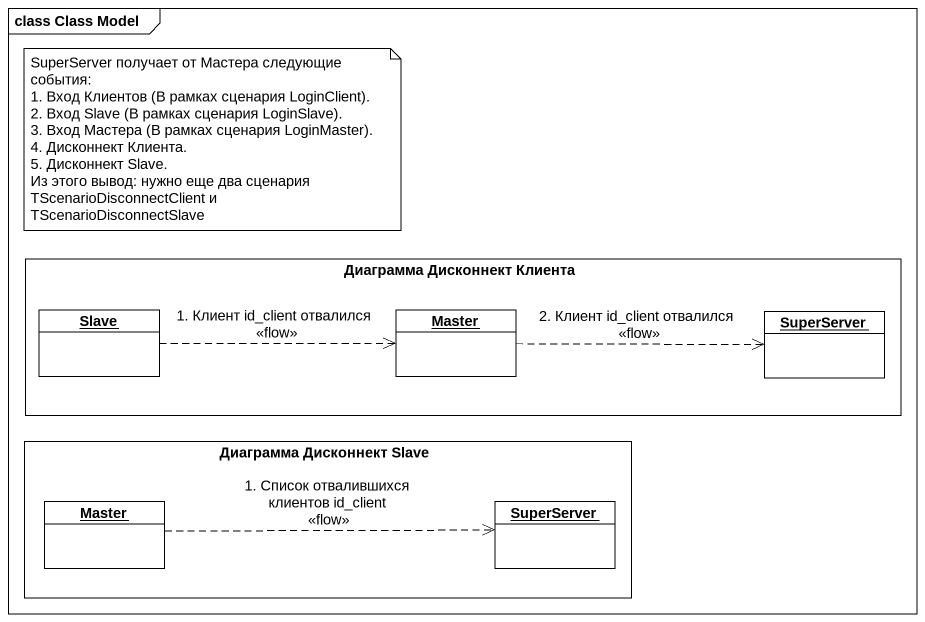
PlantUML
@startuml
mainframe class Class Model
hide circle
hide empty members
rectangle "Диаграмма Дисконнект Клиента" as Диаграмма_Дисконнект_Клиента {
  object Slave
  object Master
  object SuperServer
}
rectangle "Диаграмма Дисконнект Slave" as Диаграмма_Дисконнект_Slave {
  object "Master" as Master_2
  object "SuperServer" as SuperServer_2
}
Slave .right.> Master : 1. Клиент id_client отвалился\n<<flow>>
Master .right.> SuperServer : 2. Клиент id_client отвалился\n<<flow>>
Master_2 .right.> SuperServer_2 : 1. Cписок отвалившихся клиентов id_client\n<<flow>>
note as N1
  SuperServer получает от Мастера следующие события:
  1. Вход Клиентов (В рамках сценария LoginClient).
  2. Вход Slave (В рамках сценария LoginSlave).
  3. Вход Мастера (В рамках сценария LoginMaster).
  4. Дисконнект Клиента.
  5. Дисконнект Slave.
  Из этого вывод: нужно еще два сценария
  TScenarioDisconnectClient и TScenarioDisconnectSlave
end note
@enduml
